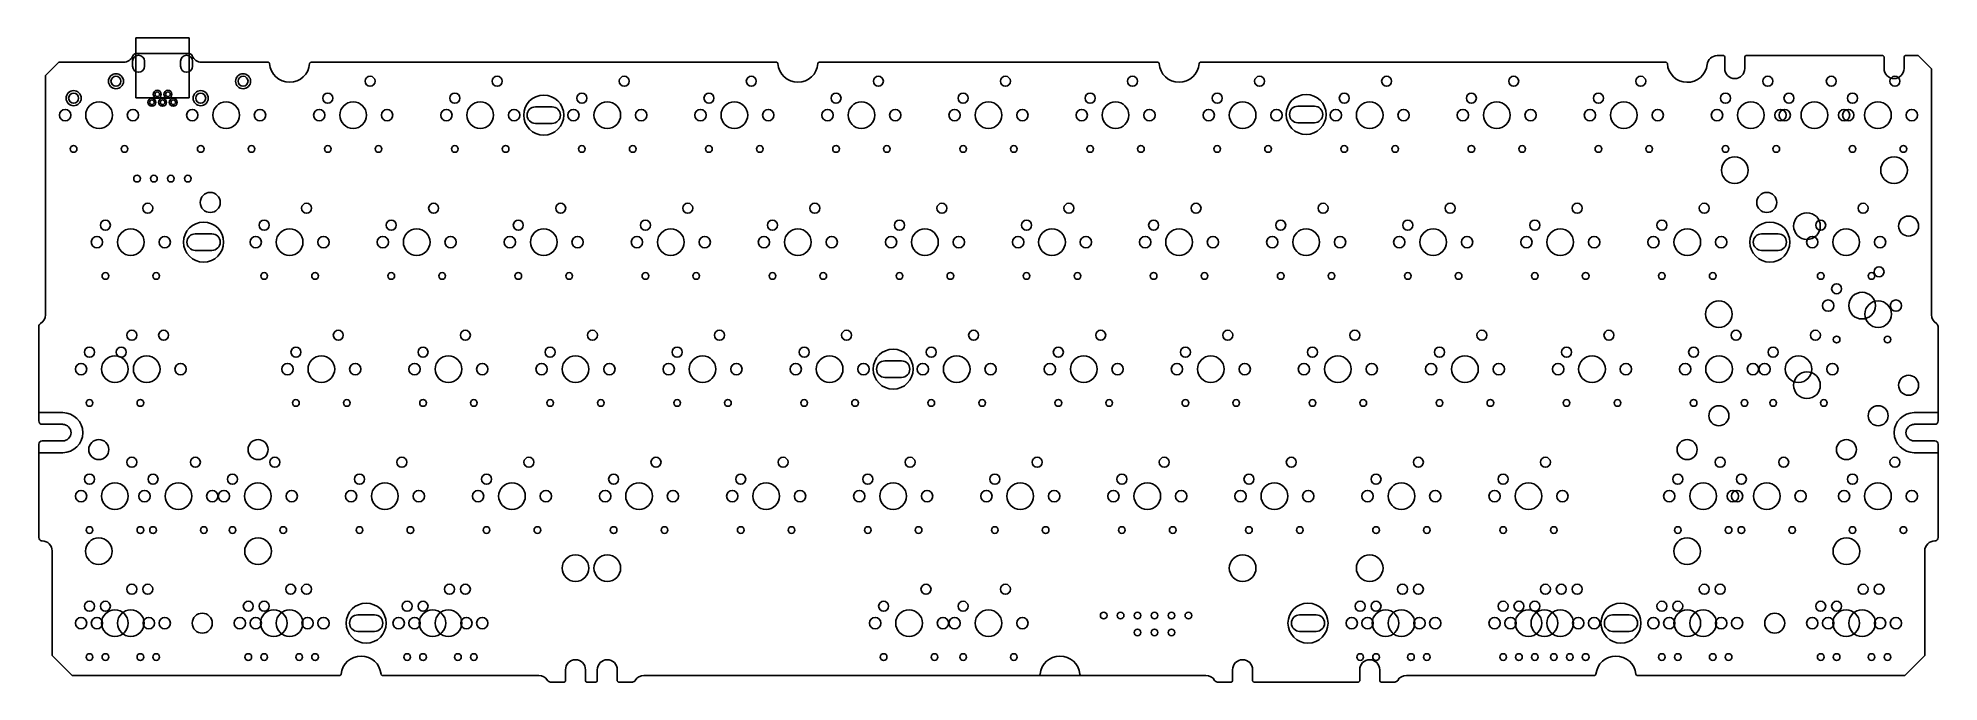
# Model space of a CAD drawing. Header units: millimetres. Extents: x 1579 to 1864, y 1126 to 1223.
import ezdxf

# ---------------------------------------------------------------- set-up
doc = ezdxf.new("R2010")
doc.units = ezdxf.units.MM
doc.layers.add('C', color=4, linetype='Continuous')
doc.layers.add('기판1.5t', color=102, linetype='Continuous')

msp = doc.modelspace()

# ---------------------------------------------------------------- linework, layer by layer
at = {"layer": 'C', "color": 3}
for p, q in [((1653.4, 1212.54), (1655.9, 1212.54)), ((1767.7, 1212.64), (1770.2, 1212.64)), ((1655.9, 1210.05), (1653.4, 1210.05)), ((1770.2, 1210.15), (1767.7, 1210.15)), ((1602.4, 1193.49), (1604.9, 1193.49)), ((1837.23, 1193.49), (1839.73, 1193.49)), ((1604.9, 1191), (1602.4, 1191)), ((1839.73, 1191), (1837.23, 1191)), ((1705.79, 1174.44), (1708.29, 1174.44)), ((1708.29, 1171.95), (1705.79, 1171.95)), ((1626.78, 1136.34), (1629.28, 1136.34)), ((1767.98, 1136.34), (1770.48, 1136.34)), ((1814.9, 1136.34), (1817.4, 1136.34)), ((1629.28, 1133.85), (1626.78, 1133.85)), ((1770.48, 1133.85), (1767.98, 1133.85)), ((1817.4, 1133.85), (1814.9, 1133.85))]:
    msp.add_line(p, q, dxfattribs=at)
at = {"layer": 'C', "color": 1}
for p, q in [((1582.54, 1166.67), (1578.83, 1166.67)), ((1860.12, 1166.67), (1863.83, 1166.67)), ((1582.54, 1160.67), (1578.83, 1160.67)), ((1860.12, 1160.67), (1863.83, 1160.67))]:
    msp.add_line(p, q, dxfattribs=at)
for centre in [(1654.65, 1211.3), (1768.95, 1211.4), (1603.65, 1192.25), (1838.48, 1192.25), (1707.04, 1173.2), (1628.03, 1135.1), (1769.23, 1135.1), (1816.15, 1135.1)]:
    msp.add_circle(centre, 3, dxfattribs=at)
at = {"layer": 'C'}
for centre, radius in [((1593.67, 1201.77), 0.5), ((1596.21, 1201.77), 0.5), ((1598.75, 1201.77), 0.5), ((1601.29, 1201.77), 0.5), ((1604.65, 1198.2), 1.5), ((1838.01, 1198.2), 1.5), ((1603.45, 1135.1), 1.5), ((1738.6, 1136.24), 0.5), ((1741.14, 1136.24), 0.5), ((1743.68, 1136.24), 0.5), ((1746.22, 1136.24), 0.5), ((1748.76, 1136.24), 0.5), ((1751.3, 1136.24), 0.5), ((1839.2, 1135.1), 1.5), ((1743.68, 1133.7), 0.5), ((1746.22, 1133.7), 0.5), ((1748.76, 1133.7), 0.5)]:
    msp.add_circle(centre, radius, dxfattribs=at)
at = {"layer": 'C', "color": 3}
for centre, start, end in [((1653.4, 1211.3), 90, 270), ((1655.9, 1211.3), 270, 90), ((1767.7, 1211.4), 90, 270), ((1770.2, 1211.4), 270, 90), ((1602.4, 1192.25), 90, 270), ((1604.9, 1192.25), 270, 90), ((1837.23, 1192.25), 90, 270), ((1839.73, 1192.25), 270, 90), ((1705.79, 1173.2), 90, 270), ((1708.29, 1173.2), 270, 90), ((1626.78, 1135.1), 90, 270), ((1629.28, 1135.1), 270, 90), ((1767.98, 1135.1), 90, 270), ((1770.48, 1135.1), 270, 90), ((1814.9, 1135.1), 90, 270), ((1817.4, 1135.1), 270, 90)]:
    msp.add_arc(centre, 1.24, start, end, dxfattribs=at)
at = {"layer": 'C', "color": 1}
for centre, start, end in [((1582.54, 1163.67), 270, 90), ((1860.12, 1163.67), 90, 270)]:
    msp.add_arc(centre, 3, start, end, dxfattribs=at)
at = {"layer": '기판1.5t', "color": 5}
for p, q in [((1593.5, 1213.87), (1593.5, 1222.87)), ((1593.5, 1222.87), (1601.5, 1222.87)), ((1601.5, 1213.87), (1601.5, 1222.87)), ((1601.5, 1213.87), (1601.5, 1222.87)), ((1601.5, 1213.87), (1601.5, 1222.87)), ((1593.5, 1213.87), (1601.5, 1213.87))]:
    msp.add_line(p, q, dxfattribs=at)
at = {"layer": '기판1.5t'}
for p, q in [((1593.52, 1220.52), (1601.48, 1220.52)), ((1830.57, 1220.22), (1831.51, 1220.22)), ((1831.71, 1218.28), (1831.71, 1220.02)), ((1834.71, 1218.28), (1834.71, 1220.02)), ((1834.91, 1220.22), (1855.39, 1220.22)), ((1855.59, 1218.28), (1855.59, 1220.02)), ((1858.59, 1218.28), (1858.59, 1220.02)), ((1858.79, 1220.22), (1860.7, 1220.22)), ((1860.7, 1220.22), (1862.7, 1218.22)), ((1581.95, 1219.22), (1579.95, 1217.22)), ((1579.95, 1217.22), (1579.95, 1181.33)), ((1581.95, 1219.22), (1591.64, 1219.22)), ((1603.36, 1219.22), (1613.36, 1219.22)), ((1619.75, 1219.22), (1689.56, 1219.22)), ((1695.95, 1219.22), (1746.71, 1219.22)), ((1753.1, 1219.22), (1822.91, 1219.22)), ((1862.7, 1218.22), (1862.7, 1181.33)), ((1578.95, 1179.6), (1578.95, 1165.42)), ((1863.7, 1179.6), (1863.7, 1165.42)), ((1582.54, 1164.92), (1579.45, 1164.92)), ((1860.12, 1164.92), (1863.2, 1164.92)), ((1578.95, 1161.93), (1578.95, 1147.93)), ((1582.54, 1162.43), (1579.45, 1162.43)), ((1860.12, 1162.43), (1863.2, 1162.43)), ((1863.7, 1161.93), (1863.7, 1147.93)), ((1580.95, 1145.93), (1580.95, 1130.27)), ((1861.7, 1145.93), (1861.7, 1130.27)), ((1863.2, 1147.43), (1863.2, 1147.43)), ((1580.95, 1130.27), (1583.95, 1127.27)), ((1861.7, 1130.27), (1858.7, 1127.27)), ((1583.95, 1127.27), (1624.08, 1127.27)), ((1630.45, 1127.27), (1653.91, 1127.27)), ((1655.65, 1126.27), (1657.71, 1126.27)), ((1657.91, 1128.11), (1657.91, 1126.47)), ((1660.91, 1128.11), (1660.91, 1126.47)), ((1661.11, 1126.27), (1662.48, 1126.27)), ((1662.68, 1128.11), (1662.68, 1126.47)), ((1665.68, 1128.11), (1665.68, 1126.47)), ((1665.88, 1126.27), (1667.94, 1126.27)), ((1669.68, 1127.27), (1728.86, 1127.27)), ((1728.86, 1127.27), (1735.23, 1127.27)), ((1735.23, 1127.27), (1753.93, 1127.27)), ((1755.66, 1126.27), (1757.73, 1126.27)), ((1757.93, 1128.11), (1757.93, 1126.47)), ((1760.93, 1128.11), (1760.93, 1126.47)), ((1761.13, 1126.27), (1776.78, 1126.27)), ((1776.98, 1128.11), (1776.98, 1126.47)), ((1779.98, 1128.11), (1779.98, 1126.47)), ((1780.18, 1126.27), (1782.24, 1126.27)), ((1783.98, 1127.27), (1812.2, 1127.27)), ((1818.57, 1127.27), (1858.7, 1127.27))]:
    msp.add_line(p, q, dxfattribs=at)
at = {"layer": '기판1.5t', "color": 2}
for p, q in [((1593, 1219.38), (1593, 1218.64)), ((1594.8, 1219.38), (1594.8, 1218.64)), ((1600.2, 1219.38), (1600.2, 1218.64)), ((1602, 1219.38), (1602, 1218.64))]:
    msp.add_line(p, q, dxfattribs=at)
at = {"layer": '기판1.5t'}
for centre, radius in [((1590.52, 1216.38), 1.13), ((1590.52, 1216.38), 0.75), ((1609.57, 1216.38), 1.13), ((1609.57, 1216.38), 0.75), ((1628.62, 1216.38), 0.75), ((1647.67, 1216.38), 0.75), ((1666.72, 1216.38), 0.75), ((1685.77, 1216.38), 0.75), ((1704.82, 1216.38), 0.75), ((1723.87, 1216.38), 0.75), ((1742.92, 1216.38), 0.75), ((1761.97, 1216.38), 0.75), ((1781.02, 1216.38), 0.75), ((1800.07, 1216.38), 0.75), ((1819.12, 1216.38), 0.75), ((1838.17, 1216.38), 0.75), ((1847.69, 1216.38), 0.75), ((1857.22, 1216.38), 0.75), ((1584.17, 1213.84), 1.13), ((1584.17, 1213.84), 0.75), ((1603.22, 1213.84), 1.13), ((1603.22, 1213.84), 0.75), ((1622.27, 1213.84), 0.75), ((1641.32, 1213.84), 0.75), ((1660.37, 1213.84), 0.75), ((1679.42, 1213.84), 0.75), ((1698.47, 1213.84), 0.75), ((1717.52, 1213.84), 0.75), ((1736.57, 1213.84), 0.75), ((1755.62, 1213.84), 0.75), ((1774.67, 1213.84), 0.75), ((1793.72, 1213.84), 0.75), ((1812.77, 1213.84), 0.75), ((1831.82, 1213.84), 0.75), ((1841.34, 1213.84), 0.75), ((1850.87, 1213.84), 0.75), ((1582.9, 1211.3), 0.85), ((1587.98, 1211.3), 2), ((1593.06, 1211.3), 0.85), ((1601.95, 1211.3), 0.85), ((1607.03, 1211.3), 2), ((1612.11, 1211.3), 0.85), ((1621, 1211.3), 0.85), ((1626.08, 1211.3), 2), ((1631.16, 1211.3), 0.85), ((1640.05, 1211.3), 0.85), ((1645.13, 1211.3), 2), ((1650.21, 1211.3), 0.85), ((1659.1, 1211.3), 0.85), ((1664.18, 1211.3), 2), ((1669.26, 1211.3), 0.85), ((1678.15, 1211.3), 0.85), ((1683.23, 1211.3), 2), ((1688.31, 1211.3), 0.85), ((1697.2, 1211.3), 0.85), ((1702.28, 1211.3), 2), ((1707.36, 1211.3), 0.85), ((1716.25, 1211.3), 0.85), ((1721.33, 1211.3), 2), ((1726.41, 1211.3), 0.85), ((1735.3, 1211.3), 0.85), ((1740.38, 1211.3), 2), ((1745.46, 1211.3), 0.85), ((1754.35, 1211.3), 0.85), ((1759.43, 1211.3), 2), ((1764.51, 1211.3), 0.85), ((1773.4, 1211.3), 0.85), ((1778.48, 1211.3), 2), ((1783.56, 1211.3), 0.85), ((1792.45, 1211.3), 0.85), ((1797.53, 1211.3), 2), ((1802.61, 1211.3), 0.85), ((1811.5, 1211.3), 0.85), ((1816.58, 1211.3), 2), ((1821.66, 1211.3), 0.85), ((1830.55, 1211.3), 0.85), ((1835.63, 1211.3), 2), ((1840.07, 1211.3), 0.85), ((1840.71, 1211.3), 0.85), ((1845.15, 1211.3), 2), ((1849.6, 1211.3), 0.85), ((1850.23, 1211.3), 0.85), ((1854.68, 1211.3), 2), ((1859.76, 1211.3), 0.85), ((1584.17, 1206.22), 0.5), ((1591.79, 1206.22), 0.5), ((1603.22, 1206.22), 0.5), ((1610.84, 1206.22), 0.5), ((1622.27, 1206.22), 0.5), ((1629.89, 1206.22), 0.5), ((1641.32, 1206.22), 0.5), ((1648.94, 1206.22), 0.5), ((1660.37, 1206.22), 0.5), ((1667.99, 1206.22), 0.5), ((1679.42, 1206.22), 0.5), ((1687.04, 1206.22), 0.5), ((1698.47, 1206.22), 0.5), ((1706.09, 1206.22), 0.5), ((1717.52, 1206.22), 0.5), ((1725.14, 1206.22), 0.5), ((1736.57, 1206.22), 0.5), ((1744.19, 1206.22), 0.5), ((1755.62, 1206.22), 0.5), ((1763.24, 1206.22), 0.5), ((1774.67, 1206.22), 0.5), ((1782.29, 1206.22), 0.5), ((1793.72, 1206.22), 0.5), ((1801.34, 1206.22), 0.5), ((1812.77, 1206.22), 0.5), ((1820.39, 1206.22), 0.5), ((1831.82, 1206.22), 0.5), ((1839.44, 1206.22), 0.5), ((1850.87, 1206.22), 0.5), ((1858.49, 1206.22), 0.5), ((1833.21, 1203.04), 2), ((1857.09, 1203.04), 2), ((1595.28, 1197.33), 0.75), ((1619.09, 1197.33), 0.75), ((1638.14, 1197.33), 0.75), ((1657.19, 1197.33), 0.75), ((1676.24, 1197.33), 0.75), ((1695.29, 1197.33), 0.75), ((1714.34, 1197.33), 0.75), ((1733.39, 1197.33), 0.75), ((1752.44, 1197.33), 0.75), ((1771.49, 1197.33), 0.75), ((1790.54, 1197.33), 0.75), ((1809.59, 1197.33), 0.75), ((1828.64, 1197.33), 0.75), ((1852.45, 1197.33), 0.75), ((1588.93, 1194.79), 0.75), ((1592.74, 1192.25), 2), ((1612.74, 1194.79), 0.75), ((1616.55, 1192.25), 2), ((1631.79, 1194.79), 0.75), ((1635.6, 1192.25), 2), ((1650.84, 1194.79), 0.75), ((1654.65, 1192.25), 2), ((1669.89, 1194.79), 0.75), ((1673.7, 1192.25), 2), ((1688.94, 1194.79), 0.75), ((1692.75, 1192.25), 2), ((1707.99, 1194.79), 0.75), ((1711.8, 1192.25), 2), ((1727.04, 1194.79), 0.75), ((1730.85, 1192.25), 2), ((1746.09, 1194.79), 0.75), ((1749.9, 1192.25), 2), ((1765.14, 1194.79), 0.75), ((1768.95, 1192.25), 2), ((1784.19, 1194.79), 0.75), ((1788, 1192.25), 2), ((1803.24, 1194.79), 0.75), ((1807.05, 1192.25), 2), ((1822.29, 1194.79), 0.75), ((1826.1, 1192.25), 2), ((1844.04, 1194.66), 2), ((1846.1, 1194.79), 0.75), ((1849.91, 1192.25), 2), ((1859.28, 1194.66), 1.5), ((1587.66, 1192.25), 0.85), ((1597.82, 1192.25), 0.85), ((1611.47, 1192.25), 0.85), ((1621.63, 1192.25), 0.85), ((1630.52, 1192.25), 0.85), ((1640.68, 1192.25), 0.85), ((1649.57, 1192.25), 0.85), ((1659.73, 1192.25), 0.85), ((1668.62, 1192.25), 0.85), ((1678.78, 1192.25), 0.85), ((1687.67, 1192.25), 0.85), ((1697.83, 1192.25), 0.85), ((1706.72, 1192.25), 0.85), ((1716.88, 1192.25), 0.85), ((1725.77, 1192.25), 0.85), ((1735.93, 1192.25), 0.85), ((1744.82, 1192.25), 0.85), ((1754.98, 1192.25), 0.85), ((1763.87, 1192.25), 0.85), ((1774.03, 1192.25), 0.85), ((1782.92, 1192.25), 0.85), ((1793.08, 1192.25), 0.85), ((1801.97, 1192.25), 0.85), ((1812.13, 1192.25), 0.85), ((1821.02, 1192.25), 0.85), ((1831.18, 1192.25), 0.85), ((1844.83, 1192.25), 0.85), ((1854.99, 1192.25), 0.85), ((1854.84, 1187.8), 0.75), ((1588.93, 1187.17), 0.5), ((1596.55, 1187.17), 0.5), ((1612.74, 1187.17), 0.5), ((1620.36, 1187.17), 0.5), ((1631.79, 1187.17), 0.5), ((1639.41, 1187.17), 0.5), ((1650.84, 1187.17), 0.5), ((1658.46, 1187.17), 0.5), ((1669.89, 1187.17), 0.5), ((1677.51, 1187.17), 0.5), ((1688.94, 1187.17), 0.5), ((1696.56, 1187.17), 0.5), ((1707.99, 1187.17), 0.5), ((1715.61, 1187.17), 0.5), ((1727.04, 1187.17), 0.5), ((1734.66, 1187.17), 0.5), ((1746.09, 1187.17), 0.5), ((1753.71, 1187.17), 0.5), ((1765.14, 1187.17), 0.5), ((1772.76, 1187.17), 0.5), ((1784.19, 1187.17), 0.5), ((1791.81, 1187.17), 0.5), ((1803.24, 1187.17), 0.5), ((1810.86, 1187.17), 0.5), ((1822.29, 1187.17), 0.5), ((1829.91, 1187.17), 0.5), ((1846.1, 1187.17), 0.5), ((1848.49, 1185.26), 0.75), ((1853.72, 1187.17), 0.5), ((1830.83, 1181.45), 2), ((1847.22, 1182.72), 0.85), ((1852.3, 1182.72), 2), ((1854.71, 1181.45), 2), ((1857.38, 1182.72), 0.85), ((1592.9, 1178.28), 0.75), ((1597.66, 1178.28), 0.75), ((1623.85, 1178.28), 0.75), ((1642.9, 1178.28), 0.75), ((1661.95, 1178.28), 0.75), ((1681, 1178.28), 0.75), ((1700.05, 1178.28), 0.75), ((1719.1, 1178.28), 0.75), ((1738.15, 1178.28), 0.75), ((1757.2, 1178.28), 0.75), ((1776.25, 1178.28), 0.75), ((1795.3, 1178.28), 0.75), ((1814.35, 1178.28), 0.75), ((1833.4, 1178.28), 0.75), ((1845.31, 1178.28), 0.75), ((1848.49, 1177.64), 0.5), ((1856.11, 1177.64), 0.5), ((1586.55, 1175.74), 0.75), ((1590.36, 1173.2), 2), ((1591.31, 1175.74), 0.75), ((1595.12, 1173.2), 2), ((1617.5, 1175.74), 0.75), ((1621.31, 1173.2), 2), ((1636.55, 1175.74), 0.75), ((1640.36, 1173.2), 2), ((1655.6, 1175.74), 0.75), ((1659.41, 1173.2), 2), ((1674.65, 1175.74), 0.75), ((1678.46, 1173.2), 2), ((1693.7, 1175.74), 0.75), ((1697.51, 1173.2), 2), ((1712.75, 1175.74), 0.75), ((1716.56, 1173.2), 2), ((1731.8, 1175.74), 0.75), ((1735.61, 1173.2), 2), ((1750.85, 1175.74), 0.75), ((1754.66, 1173.2), 2), ((1769.9, 1175.74), 0.75), ((1773.71, 1173.2), 2), ((1788.95, 1175.74), 0.75), ((1792.76, 1173.2), 2), ((1808, 1175.74), 0.75), ((1811.81, 1173.2), 2), ((1827.05, 1175.74), 0.75), ((1830.86, 1173.2), 2), ((1838.96, 1175.74), 0.75), ((1842.77, 1173.2), 2), ((1585.28, 1173.2), 0.85), ((1600.2, 1173.2), 0.85), ((1616.23, 1173.2), 0.85), ((1626.39, 1173.2), 0.85), ((1635.28, 1173.2), 0.85), ((1645.44, 1173.2), 0.85), ((1654.33, 1173.2), 0.85), ((1664.49, 1173.2), 0.85), ((1673.38, 1173.2), 0.85), ((1683.54, 1173.2), 0.85), ((1692.43, 1173.2), 0.85), ((1702.59, 1173.2), 0.85), ((1711.48, 1173.2), 0.85), ((1721.64, 1173.2), 0.85), ((1730.53, 1173.2), 0.85), ((1740.69, 1173.2), 0.85), ((1749.58, 1173.2), 0.85), ((1759.74, 1173.2), 0.85), ((1768.63, 1173.2), 0.85), ((1778.79, 1173.2), 0.85), ((1787.68, 1173.2), 0.85), ((1797.84, 1173.2), 0.85), ((1806.73, 1173.2), 0.85), ((1816.89, 1173.2), 0.85), ((1825.78, 1173.2), 0.85), ((1835.94, 1173.2), 0.85), ((1837.69, 1173.2), 0.85), ((1844.04, 1170.78), 2), ((1847.85, 1173.2), 0.85), ((1859.28, 1170.78), 1.5), ((1586.55, 1168.12), 0.5), ((1594.17, 1168.12), 0.5), ((1617.5, 1168.12), 0.5), ((1625.12, 1168.12), 0.5), ((1636.55, 1168.12), 0.5), ((1644.17, 1168.12), 0.5), ((1655.6, 1168.12), 0.5), ((1663.22, 1168.12), 0.5), ((1674.65, 1168.12), 0.5), ((1682.27, 1168.12), 0.5), ((1693.7, 1168.12), 0.5), ((1701.32, 1168.12), 0.5), ((1712.75, 1168.12), 0.5), ((1720.37, 1168.12), 0.5), ((1731.8, 1168.12), 0.5), ((1739.42, 1168.12), 0.5), ((1750.85, 1168.12), 0.5), ((1758.47, 1168.12), 0.5), ((1769.9, 1168.12), 0.5), ((1777.52, 1168.12), 0.5), ((1788.95, 1168.12), 0.5), ((1796.57, 1168.12), 0.5), ((1808, 1168.12), 0.5), ((1815.62, 1168.12), 0.5), ((1827.05, 1168.12), 0.5), ((1834.67, 1168.12), 0.5), ((1838.96, 1168.12), 0.5), ((1846.58, 1168.12), 0.5), ((1830.83, 1166.21), 1.5), ((1854.71, 1166.21), 1.5), ((1587.94, 1161.13), 1.5), ((1592.9, 1159.23), 0.75), ((1602.42, 1159.23), 0.75), ((1611.82, 1161.13), 1.5), ((1614.33, 1159.23), 0.75), ((1633.38, 1159.23), 0.75), ((1652.43, 1159.23), 0.75), ((1671.48, 1159.23), 0.75), ((1690.53, 1159.23), 0.75), ((1709.58, 1159.23), 0.75), ((1728.63, 1159.23), 0.75), ((1747.68, 1159.23), 0.75), ((1766.73, 1159.23), 0.75), ((1785.78, 1159.23), 0.75), ((1804.83, 1159.23), 0.75), ((1826.07, 1161.13), 1.5), ((1831.02, 1159.23), 0.75), ((1840.55, 1159.23), 0.75), ((1849.95, 1161.13), 1.5), ((1857.22, 1159.23), 0.75), ((1586.55, 1156.69), 0.75), ((1596.07, 1156.69), 0.75), ((1607.98, 1156.69), 0.75), ((1627.03, 1156.69), 0.75), ((1646.08, 1156.69), 0.75), ((1665.13, 1156.69), 0.75), ((1684.18, 1156.69), 0.75), ((1703.23, 1156.69), 0.75), ((1722.28, 1156.69), 0.75), ((1741.33, 1156.69), 0.75), ((1760.38, 1156.69), 0.75), ((1779.43, 1156.69), 0.75), ((1798.48, 1156.69), 0.75), ((1824.67, 1156.69), 0.75), ((1834.2, 1156.69), 0.75), ((1850.87, 1156.69), 0.75), ((1585.28, 1154.15), 0.85), ((1590.36, 1154.15), 2), ((1594.8, 1154.15), 0.85), ((1594.8, 1154.15), 0.85), ((1599.88, 1154.15), 2), ((1604.96, 1154.15), 0.85), ((1606.71, 1154.15), 0.85), ((1611.79, 1154.15), 2), ((1616.87, 1154.15), 0.85), ((1625.76, 1154.15), 0.85), ((1630.84, 1154.15), 2), ((1635.92, 1154.15), 0.85), ((1644.81, 1154.15), 0.85), ((1649.89, 1154.15), 2), ((1654.97, 1154.15), 0.85), ((1663.86, 1154.15), 0.85), ((1668.94, 1154.15), 2), ((1674.02, 1154.15), 0.85), ((1682.91, 1154.15), 0.85), ((1687.99, 1154.15), 2), ((1693.07, 1154.15), 0.85), ((1701.96, 1154.15), 0.85), ((1707.04, 1154.15), 2), ((1712.12, 1154.15), 0.85), ((1721.01, 1154.15), 0.85), ((1726.09, 1154.15), 2), ((1731.17, 1154.15), 0.85), ((1740.06, 1154.15), 0.85), ((1745.14, 1154.15), 2), ((1750.22, 1154.15), 0.85), ((1759.11, 1154.15), 0.85), ((1764.19, 1154.15), 2), ((1769.27, 1154.15), 0.85), ((1778.16, 1154.15), 0.85), ((1783.24, 1154.15), 2), ((1788.32, 1154.15), 0.85), ((1797.21, 1154.15), 0.85), ((1802.29, 1154.15), 2), ((1807.37, 1154.15), 0.85), ((1823.4, 1154.15), 0.85), ((1828.48, 1154.15), 2), ((1832.93, 1154.15), 0.85), ((1833.56, 1154.15), 0.85), ((1838.01, 1154.15), 2), ((1843.09, 1154.15), 0.85), ((1849.6, 1154.15), 0.85), ((1854.68, 1154.15), 2), ((1859.76, 1154.15), 0.85), ((1586.55, 1149.07), 0.5), ((1594.17, 1149.07), 0.5), ((1596.07, 1149.07), 0.5), ((1603.69, 1149.07), 0.5), ((1607.98, 1149.07), 0.5), ((1615.6, 1149.07), 0.5), ((1627.03, 1149.07), 0.5), ((1634.65, 1149.07), 0.5), ((1646.08, 1149.07), 0.5), ((1653.7, 1149.07), 0.5), ((1665.13, 1149.07), 0.5), ((1672.75, 1149.07), 0.5), ((1684.18, 1149.07), 0.5), ((1691.8, 1149.07), 0.5), ((1703.23, 1149.07), 0.5), ((1710.85, 1149.07), 0.5), ((1722.28, 1149.07), 0.5), ((1729.9, 1149.07), 0.5), ((1741.33, 1149.07), 0.5), ((1748.95, 1149.07), 0.5), ((1760.38, 1149.07), 0.5), ((1768, 1149.07), 0.5), ((1779.43, 1149.07), 0.5), ((1787.05, 1149.07), 0.5), ((1798.48, 1149.07), 0.5), ((1806.1, 1149.07), 0.5), ((1824.67, 1149.07), 0.5), ((1832.29, 1149.07), 0.5), ((1834.2, 1149.07), 0.5), ((1841.82, 1149.07), 0.5), ((1850.87, 1149.07), 0.5), ((1858.49, 1149.07), 0.5), ((1587.94, 1145.89), 2), ((1611.82, 1145.89), 2), ((1826.07, 1145.89), 2), ((1849.95, 1145.89), 2), ((1659.41, 1143.35), 2), ((1664.18, 1143.35), 2), ((1759.43, 1143.35), 2), ((1778.48, 1143.35), 2), ((1592.9, 1140.18), 0.75), ((1595.28, 1140.18), 0.75), ((1616.71, 1140.18), 0.75), ((1619.09, 1140.18), 0.75), ((1640.52, 1140.18), 0.75), ((1642.9, 1140.18), 0.75), ((1711.96, 1140.18), 0.75), ((1711.96, 1140.18), 0.75), ((1723.87, 1140.18), 0.75), ((1723.87, 1140.18), 0.75), ((1783.4, 1140.18), 0.75), ((1785.78, 1140.18), 0.75), ((1804.83, 1140.18), 0.75), ((1807.21, 1140.18), 0.75), ((1809.59, 1140.18), 0.75), ((1828.64, 1140.18), 0.75), ((1831.02, 1140.18), 0.75), ((1852.45, 1140.18), 0.75), ((1854.84, 1140.18), 0.75), ((1586.55, 1137.64), 0.75), ((1588.93, 1137.64), 0.75), ((1610.36, 1137.64), 0.75), ((1612.74, 1137.64), 0.75), ((1634.17, 1137.64), 0.75), ((1636.55, 1137.64), 0.75), ((1705.61, 1137.64), 0.75), ((1705.61, 1137.64), 0.75), ((1717.52, 1137.64), 0.75), ((1717.52, 1137.64), 0.75), ((1777.05, 1137.64), 0.75), ((1779.43, 1137.64), 0.75), ((1798.48, 1137.64), 0.75), ((1800.86, 1137.64), 0.75), ((1803.24, 1137.64), 0.75), ((1822.29, 1137.64), 0.75), ((1824.67, 1137.64), 0.75), ((1846.1, 1137.64), 0.75), ((1848.49, 1137.64), 0.75), ((1585.28, 1135.1), 0.85), ((1587.66, 1135.1), 0.85), ((1590.36, 1135.1), 2), ((1592.74, 1135.1), 2), ((1595.44, 1135.1), 0.85), ((1597.82, 1135.1), 0.85), ((1609.09, 1135.1), 0.85), ((1611.47, 1135.1), 0.85), ((1614.17, 1135.1), 2), ((1616.55, 1135.1), 2), ((1619.25, 1135.1), 0.85), ((1621.63, 1135.1), 0.85), ((1632.9, 1135.1), 0.85), ((1635.28, 1135.1), 0.85), ((1637.98, 1135.1), 2), ((1640.36, 1135.1), 2), ((1643.06, 1135.1), 0.85), ((1645.44, 1135.1), 0.85), ((1704.34, 1135.1), 0.85), ((1704.34, 1135.1), 0.85), ((1709.42, 1135.1), 2), ((1709.42, 1135.1), 2), ((1714.5, 1135.1), 0.85), ((1714.5, 1135.1), 0.85), ((1716.25, 1135.1), 0.85), ((1716.25, 1135.1), 0.85), ((1721.33, 1135.1), 2), ((1721.33, 1135.1), 2), ((1726.41, 1135.1), 0.85), ((1726.41, 1135.1), 0.85), ((1775.78, 1135.1), 0.85), ((1778.16, 1135.1), 0.85), ((1780.86, 1135.1), 2), ((1783.24, 1135.1), 2), ((1785.94, 1135.1), 0.85), ((1788.32, 1135.1), 0.85), ((1797.21, 1135.1), 0.85), ((1799.59, 1135.1), 0.85), ((1802.29, 1135.1), 2), ((1804.67, 1135.1), 2), ((1807.05, 1135.1), 2), ((1809.75, 1135.1), 0.85), ((1812.13, 1135.1), 0.85), ((1821.02, 1135.1), 0.85), ((1823.4, 1135.1), 0.85), ((1826.1, 1135.1), 2), ((1828.48, 1135.1), 2), ((1831.18, 1135.1), 0.85), ((1833.56, 1135.1), 0.85), ((1844.83, 1135.1), 0.85), ((1847.22, 1135.1), 0.85), ((1849.91, 1135.1), 2), ((1852.3, 1135.1), 2), ((1854.99, 1135.1), 0.85), ((1857.38, 1135.1), 0.85), ((1586.55, 1130.02), 0.5), ((1588.93, 1130.02), 0.5), ((1594.17, 1130.02), 0.5), ((1596.55, 1130.02), 0.5), ((1610.36, 1130.02), 0.5), ((1612.74, 1130.02), 0.5), ((1617.98, 1130.02), 0.5), ((1620.36, 1130.02), 0.5), ((1634.17, 1130.02), 0.5), ((1636.55, 1130.02), 0.5), ((1641.79, 1130.02), 0.5), ((1644.17, 1130.02), 0.5), ((1705.61, 1130.02), 0.5), ((1705.61, 1130.02), 0.5), ((1713.23, 1130.02), 0.5), ((1713.23, 1130.02), 0.5), ((1717.52, 1130.02), 0.5), ((1717.52, 1130.02), 0.5), ((1725.14, 1130.02), 0.5), ((1725.14, 1130.02), 0.5), ((1777.05, 1130.02), 0.5), ((1779.43, 1130.02), 0.5), ((1784.67, 1130.02), 0.5), ((1787.05, 1130.02), 0.5), ((1798.48, 1130.02), 0.5), ((1800.86, 1130.02), 0.5), ((1803.24, 1130.02), 0.5), ((1806.1, 1130.02), 0.5), ((1808.48, 1130.02), 0.5), ((1810.86, 1130.02), 0.5), ((1822.29, 1130.02), 0.5), ((1824.67, 1130.02), 0.5), ((1829.91, 1130.02), 0.5), ((1832.29, 1130.02), 0.5), ((1846.1, 1130.02), 0.5), ((1848.49, 1130.02), 0.5), ((1853.72, 1130.02), 0.5), ((1856.11, 1130.02), 0.5)]:
    msp.add_circle(centre, radius, dxfattribs=at)
at = {"layer": '기판1.5t', "color": 2}
for centre in [(1596.7, 1214.42), (1598.3, 1214.42), (1595.9, 1213.23), (1597.5, 1213.23), (1599.1, 1213.23)]:
    msp.add_circle(centre, 0.6, dxfattribs=at)
at = {"layer": '기판1.5t', "color": 3}
for centre in [(1596.7, 1214.42), (1598.3, 1214.42), (1595.9, 1213.23), (1597.5, 1213.23), (1599.1, 1213.23)]:
    msp.add_circle(centre, 0.35, dxfattribs=at)
at = {"layer": '기판1.5t'}
for centre, radius, start, end in [((1591.64, 1220.72), 1.5, 270, 339.5127), ((1593.52, 1220.02), 0.5, 90, 159.5127), ((1601.48, 1220.02), 0.5, 20.4873, 90), ((1603.36, 1220.72), 1.5, 200.4873, 270), ((1830.57, 1218.72), 1.5, 90, 173.6206), ((1831.51, 1220.02), 0.2, 0, 90), ((1834.91, 1220.02), 0.2, 90, 180), ((1855.39, 1220.02), 0.2, 0, 90), ((1858.79, 1220.02), 0.2, 90, 180), ((1613.36, 1219.02), 0.2, 3.5833, 90), ((1616.55, 1219.22), 3, 183.5833, 356.4167), ((1619.75, 1219.02), 0.2, 90, 176.4167), ((1689.56, 1219.02), 0.2, 3.5833, 90), ((1692.75, 1219.22), 3, 183.5833, 356.4167), ((1695.95, 1219.02), 0.2, 90, 176.4167), ((1746.71, 1219.02), 0.2, 3.5833, 90), ((1749.9, 1219.22), 3, 183.5833, 356.4167), ((1753.1, 1219.02), 0.2, 90, 176.4167), ((1822.91, 1219.02), 0.2, 3.5833, 90), ((1826.1, 1219.22), 3, 183.5833, 353.6206), ((1833.21, 1218.28), 1.5, 180, 0), ((1857.09, 1218.28), 1.5, 180, 0), ((1579.45, 1179.6), 0.5, 120, 180), ((1578.45, 1181.33), 1.5, 300, 0), ((1864.2, 1181.33), 1.5, 180, 240), ((1863.2, 1179.6), 0.5, 0, 60), ((1579.45, 1165.42), 0.5, 180, 270), ((1582.54, 1163.67), 1.24, 270, 90), ((1860.12, 1163.67), 1.24, 90, 270), ((1863.2, 1165.42), 0.5, 270, 0), ((1579.45, 1161.93), 0.5, 90, 180), ((1863.2, 1161.93), 0.5, 0, 90), ((1579.45, 1147.93), 0.5, 180, 270), ((1579.45, 1145.93), 1.5, 0, 90), ((1863.2, 1145.93), 1.5, 90, 180), ((1863.2, 1147.93), 0.5, 270, 0), ((1627.27, 1127.17), 3, 5.3794, 174.6206), ((1659.41, 1128.11), 1.5, 0, 180), ((1664.18, 1128.11), 1.5, 0, 180), ((1732.04, 1127.17), 3, 5.3794, 174.6206), ((1759.43, 1128.11), 1.5, 0, 180), ((1778.48, 1128.11), 1.5, 0, 180), ((1815.39, 1127.17), 3, 5.3794, 174.6206), ((1624.08, 1127.47), 0.2, 270, 354.6206), ((1630.45, 1127.47), 0.2, 185.3794, 270), ((1653.91, 1125.77), 1.5, 30, 90), ((1655.65, 1126.77), 0.5, 210, 270), ((1657.71, 1126.47), 0.2, 270, 0), ((1661.11, 1126.47), 0.2, 180, 270), ((1662.48, 1126.47), 0.2, 270, 0), ((1665.88, 1126.47), 0.2, 180, 270), ((1667.94, 1126.77), 0.5, 270, 330), ((1669.68, 1125.77), 1.5, 90, 150), ((1728.86, 1127.47), 0.2, 270, 354.6206), ((1735.23, 1127.47), 0.2, 185.3794, 270), ((1753.93, 1125.77), 1.5, 30, 90), ((1755.66, 1126.77), 0.5, 210, 270), ((1757.73, 1126.47), 0.2, 270, 0), ((1761.13, 1126.47), 0.2, 180, 270), ((1776.78, 1126.47), 0.2, 270, 0), ((1780.18, 1126.47), 0.2, 180, 270), ((1782.24, 1126.77), 0.5, 270, 330), ((1783.98, 1125.77), 1.5, 90, 150), ((1812.2, 1127.47), 0.2, 270, 354.6206), ((1818.57, 1127.47), 0.2, 185.3794, 270)]:
    msp.add_arc(centre, radius, start, end, dxfattribs=at)
at = {"layer": '기판1.5t', "color": 2, "linetype": 'Continuous'}
for centre, start, end in [((1593.9, 1219.38), 0, 180), ((1601.1, 1219.38), 0, 180), ((1593.9, 1218.64), 180, 0), ((1601.1, 1218.64), 180, 0)]:
    msp.add_arc(centre, 0.9, start, end, dxfattribs=at)

doc.saveas('drawing.dxf')
